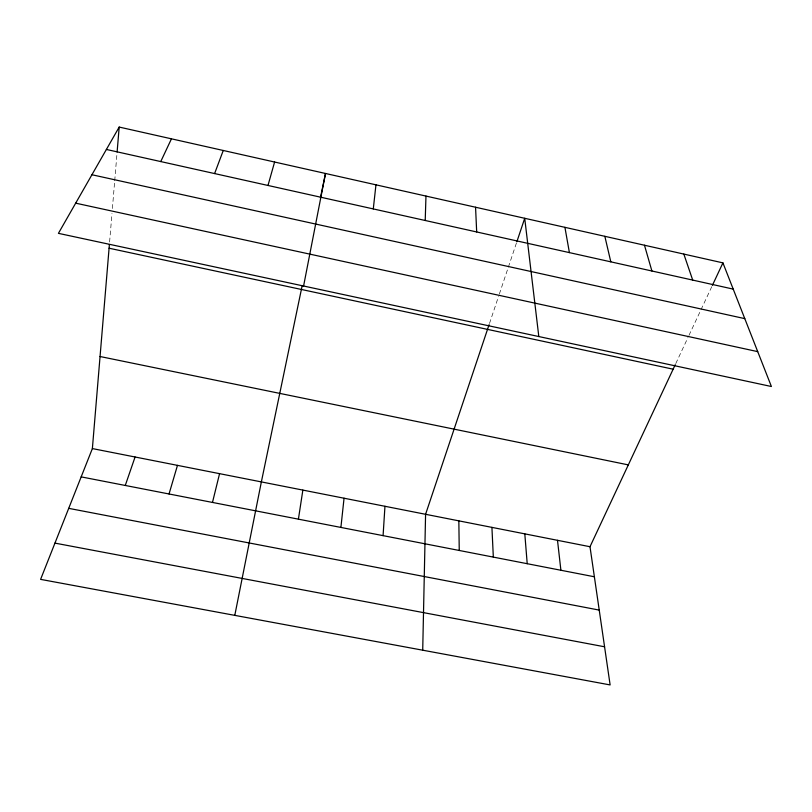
<?xml version="1.0" encoding="UTF-8"?>
<svg xmlns="http://www.w3.org/2000/svg" width="812" height="812" viewBox="0 0 812 812"><rect width="100%" height="100%" fill="white"/><g stroke="black" fill="none" stroke-linecap="round" stroke-linejoin="round"><path stroke-width="0.61" stroke-dasharray="4.06 3.04" d="M109.6 242.017L111.985 213.485M112.401 208.501L114.604 182.03M114.715 180.771L117.009 153.224M489.484 323.501L498.548 296.41M499.339 294.056L516.452 242.971M675.777 363.563L687.926 337.619M688.982 335.366L711.87 286.474"/><path stroke-width="1.22" d="M422.717 650.199L425.579 514.29L489.088 324.678M425.214 220.488L425.975 196.078M383.081 535.636L384.959 506.282M675.249 364.689L589.999 546.72L610.127 684.932L40.6 579.372L92.375 448.579L109.397 244.493M117.111 151.986L119.191 127.068L722.924 262.875L771.4 386.512L58.423 233.348L119.191 127.068M340.898 527.435L344.055 498.213M373.287 208.917L375.956 184.821M298.41 519.162L302.856 490.093M303.587 286.017L325.5 173.474L320.395 198.037M234.79 615.364L261.362 481.902L302.145 285.773M212.48 502.435L219.565 473.66M267.99 185.461L274.598 162.024M169.038 493.98L177.473 465.357M516.848 241.793L524.714 218.286L538.813 336.554M125.271 485.454L135.076 457.004M214.612 173.565L223.259 150.474M712.398 285.347L722.924 262.875M160.756 161.568L171.454 138.822M54.952 543.116L604.575 646.788M68.715 508.353L599.226 610.096M81.17 476.877L594.374 576.774M92.375 448.579L589.999 546.72M100.049 356.519L628.326 464.89M109.082 248.218L673.138 369.196M75.689 203.162L757.728 351.637M91.929 174.742L744.787 318.629M106.392 149.459L733.216 289.113M683.836 254.085L692.707 280.089M644.474 245.224L651.904 270.995M604.838 236.312L610.807 261.84M564.919 227.33L569.405 252.613M557.499 540.315L560.899 570.247M524.806 533.87L527.211 563.701M491.92 527.384L493.331 557.103M475.558 207.233L476.685 231.958M458.841 520.857L459.247 550.465"/></g></svg>
